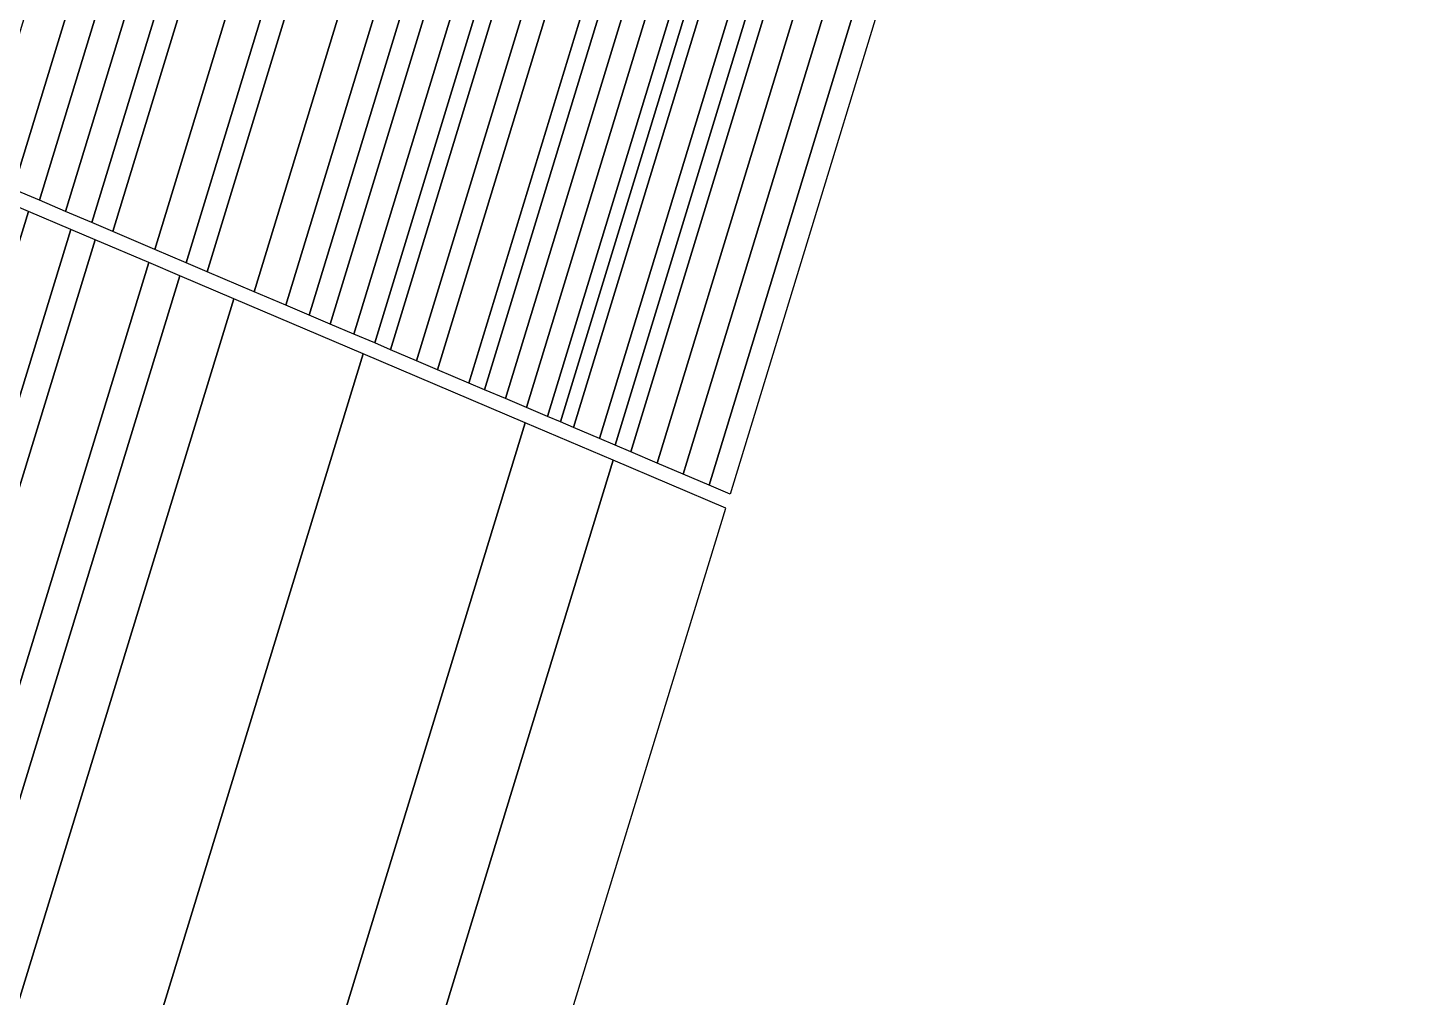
# Model space of a CAD drawing. Header units: millimetres. Extents: x 654897 to 656594, y 351646 to 354277.
# Drawn here: x 656020.2 to 656401.7, y 352504 to 352770.9 of the extents above; entities that cross this region are included whole.
import ezdxf

# ---------------------------------------------------------------- set-up
doc = ezdxf.new("R2010")
doc.units = ezdxf.units.MM
doc.layers.add('TERENURI', color=3, linetype='Continuous')

msp = doc.modelspace()

# ---------------------------------------------------------------- linework, layer by layer
at = {"layer": 'TERENURI'}
for points in [[(656203.3, 353338.97), (656016.21, 352726.46), (656006.09, 352730.76), (656193.14, 353343.1)], [(656023.43, 352723.39), (656016.21, 352726.46), (656203.3, 353338.97), (656210.56, 353336.01)], [(656030.65, 352720.32), (656023.43, 352723.39), (656210.56, 353336.01), (656217.82, 353333.06)], [(656037.87, 352717.25), (656030.65, 352720.32), (656217.82, 353333.06), (656225.08, 353330.11)], [(656230.88, 353327.75), (656043.65, 352714.79), (656037.87, 352717.25), (656225.08, 353330.11)], [(656242.49, 353323.02), (656055.2, 352709.88), (656043.65, 352714.79), (656230.88, 353327.75)], [(656063.86, 352706.19), (656055.2, 352709.88), (656242.49, 353323.02), (656251.19, 353319.48)], [(656257, 353317.12), (656069.63, 352703.74), (656063.86, 352706.19), (656251.19, 353319.48)], [(656082.61, 352698.22), (656069.63, 352703.74), (656257, 353317.12), (656270.04, 353311.81)], [(656278.74, 353308.28), (656091.27, 352694.54), (656082.61, 352698.22), (656270.04, 353311.81)], [(656097.75, 352691.78), (656091.27, 352694.54), (656278.74, 353308.28), (656285.26, 353305.62)], [(656291.06, 353303.27), (656103.52, 352689.32), (656097.75, 352691.78), (656285.26, 353305.62)], [(656110.01, 352686.57), (656103.52, 352689.32), (656291.06, 353303.27), (656297.58, 353300.61)], [(656115.77, 352684.11), (656110.01, 352686.57), (656297.58, 353300.61), (656303.37, 353298.26)], [(656120.09, 352682.27), (656115.77, 352684.11), (656303.37, 353298.26), (656307.71, 353296.49)], [(656127.3, 352679.21), (656120.09, 352682.27), (656307.71, 353296.49), (656314.95, 353293.55)], [(656320.75, 353291.19), (656133.06, 352676.76), (656127.3, 352679.21), (656314.95, 353293.55)], [(656141.7, 352673.08), (656133.06, 352676.76), (656320.75, 353291.19), (656329.43, 353287.66)], [(656333.77, 353285.89), (656146.02, 352671.25), (656141.7, 352673.08), (656329.43, 353287.66)], [(656151.78, 352668.8), (656146.02, 352671.25), (656333.77, 353285.89), (656339.56, 353283.54)], [(656157.54, 352666.35), (656151.78, 352668.8), (656339.56, 353283.54), (656345.35, 353281.18)], [(656163.3, 352663.9), (656157.54, 352666.35), (656345.35, 353281.18), (656351.13, 353278.83)], [(656166.89, 352662.37), (656163.3, 352663.9), (656351.13, 353278.83), (656354.75, 353277.36)], [(656170.49, 352660.84), (656166.89, 352662.37), (656354.75, 353277.36), (656358.37, 353275.89)], [(656177.69, 352657.78), (656170.49, 352660.84), (656358.37, 353275.89), (656365.6, 353272.94)], [(656182, 352655.94), (656177.69, 352657.78), (656365.6, 353272.94), (656369.93, 353271.18)], [(656186.32, 352654.11), (656182, 352655.94), (656369.93, 353271.18), (656374.27, 353269.42)], [(656381.5, 353266.48), (656193.51, 352651.05), (656186.32, 352654.11), (656374.27, 353269.42)], [(656388.72, 353263.54), (656200.7, 352647.99), (656193.51, 352651.05), (656381.5, 353266.48)], [(656207.89, 352644.93), (656200.7, 352647.99), (656388.72, 353263.54), (656395.95, 353260.6)], [(656401.73, 353258.25), (656213.63, 352642.49), (656207.89, 352644.93), (656395.95, 353260.6)], [(656020.41, 352720.33), (656015.97, 352722.22), (655832.87, 352124.54), (655837.34, 352122.75)], [(656032.05, 352715.38), (656020.41, 352720.33), (655837.34, 352122.75), (655849.06, 352118.07)], [(655855.81, 352115.37), (656038.75, 352712.53), (656032.05, 352715.38), (655849.06, 352118.07)], [(655870.74, 352109.41), (656053.57, 352706.23), (656038.75, 352712.53), (655855.81, 352115.37)], [(656062.11, 352702.6), (656053.57, 352706.23), (655870.74, 352109.41), (655879.33, 352105.97)], [(656076.94, 352696.29), (656062.11, 352702.6), (655879.33, 352105.97), (655894.27, 352100.01)], [(656112.58, 352681.14), (656076.94, 352696.29), (655894.27, 352100.01), (655930.15, 352085.67)], [(656157.19, 352662.17), (656112.58, 352681.14), (655930.15, 352085.67), (655975.08, 352067.71)], [(656181.46, 352651.85), (656157.19, 352662.17), (655975.08, 352067.71), (655999.52, 352057.95)], [(656030.74, 352045.47), (656032.04, 352049.72), (656212.46, 352638.66), (656181.46, 352651.85), (655999.52, 352057.95)]]:
    msp.add_lwpolyline(points, close=True, dxfattribs=at)

doc.saveas('drawing.dxf')
